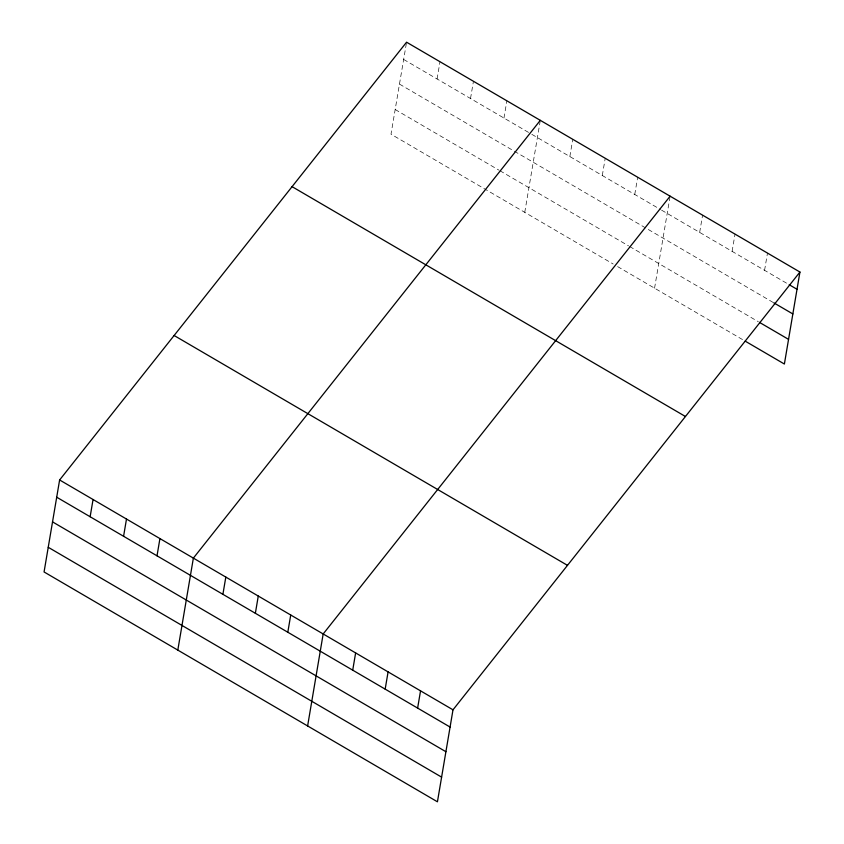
<?xml version="1.0" encoding="UTF-8"?>
<svg xmlns="http://www.w3.org/2000/svg" width="844" height="844" viewBox="0 0 844 844"><rect width="100%" height="100%" fill="white"/><g stroke="black" fill="none" stroke-linecap="round" stroke-linejoin="round"><path stroke-width="0.63" stroke-dasharray="4.22 3.17" d="M406.354 43.434L391.004 134.185L613.155 263.993M437.087 78.977L439.998 61.739M470.519 98.516L473.442 81.277M503.963 118.055L506.875 100.805M524.757 212.34L540.107 121.578M569.848 156.551L572.77 139.313M602.299 175.51L605.222 158.271M634.751 194.468L637.674 177.229M654.564 288.184L669.914 197.422M699.665 232.395L702.577 215.157M732.117 251.364L735.029 234.115M764.569 270.323L767.481 253.084M403.654 59.439L530.707 133.679M531.826 134.333L660.493 209.512M661.612 210.167L788.064 284.048M399.476 84.105L773.821 302.838M395.182 109.52L498.836 170.087M499.943 170.741L628.527 245.857M629.645 246.511L758.334 321.712M617.639 266.609L742.973 339.837"/><path stroke-width="1.27" d="M59.618 479.972L44.067 571.958L437.435 801.8L452.996 709.815L799.933 272.042L406.565 42.2L59.618 479.972L452.996 709.815M90.139 516.75L93.062 499.5M123.583 536.278L126.495 519.039M157.016 555.816L159.927 538.577M177.81 650.102L193.371 558.116L540.308 120.344M222.9 594.313L225.823 577.074M255.363 613.282L258.275 596.043M287.815 632.24L290.726 615.002M307.617 725.956L323.178 633.96L670.125 196.198M352.718 670.168L355.63 652.929M385.17 689.126L388.092 671.887M417.622 708.095L420.544 690.846M799.933 272.042L784.382 364.028L745.21 341.145M789.193 284.702L797.021 289.281M773.821 302.838L792.854 313.947M759.452 322.366L788.549 339.362M292.077 186.661L685.444 416.503M174.117 335.501L567.484 565.353M56.706 497.211L450.074 727.053M52.528 521.877L445.906 751.719M48.235 547.292L441.612 777.134"/></g></svg>
